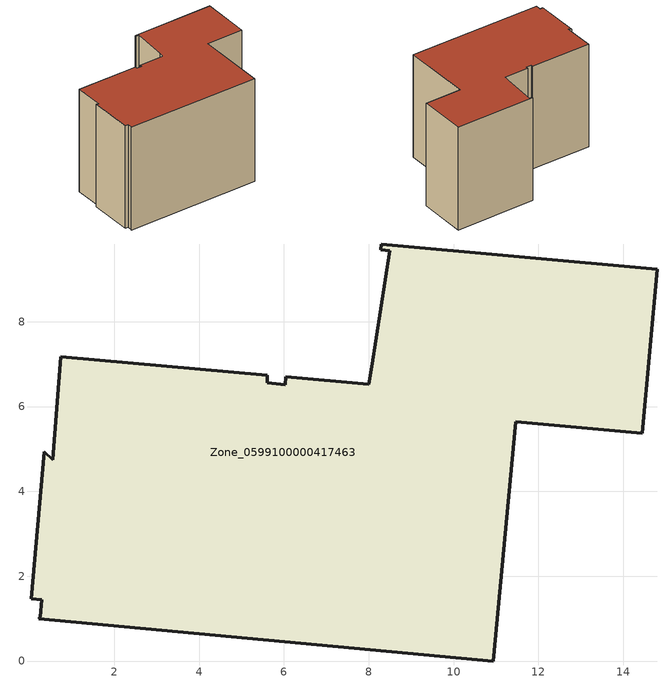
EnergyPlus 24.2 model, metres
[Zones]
Zone_0599100000417463
 floor ground (C_G): 0.26,1.05 0.29,1.44 0.04,1.47 0.35,4.93 0.55,4.75 0.74,7.18 5.61,6.74 5.61,6.56 6.03,6.51 6.05,6.7 8,6.53 8.07,6.93 8.49,9.67 8.29,9.7 8.3,9.83 14.8,9.24 14.45,5.37 11.46,5.64 10.94,0 0.22,1 z0
 wall outside (C_F): 8.3,9.83 8.29,9.7 8.49,9.67 8.07,6.93 8,6.53 6.05,6.7 6.03,6.51 5.61,6.56 5.61,6.74 0.74,7.18 0.55,4.75 0.35,4.93 0.04,1.47 0.29,1.44 0.26,1.05 0.22,1 10.94,0 11.46,5.64 14.45,5.37 14.8,9.24 8.3,9.83 z0:8.65
 roof outside (C_R): 0.22,1 10.94,0 11.46,5.64 14.45,5.37 14.8,9.24 8.3,9.83 8.29,9.7 8.49,9.67 8.07,6.93 8,6.53 6.05,6.7 6.03,6.51 5.61,6.56 5.61,6.74 0.74,7.18 0.55,4.75 0.35,4.93 0.04,1.47 0.29,1.44 0.26,1.05 z8.65
[BUILDING]
Pand.0599100000417463: North Axis=0; Terrain=City; Loads Convergence Tolerance Value=0.04; Temperature Convergence Tolerance Value=0.4; Solar Distribution=FullExterior; Maximum Number of Warmup Days=25; Minimum Number of Warmup Days=1
[Site:Location]
Rotterdam.The.Hague.AP_ZH_NLD Design_Conditions: Latitude=51.96; Longitude=4.45; Time Zone=1; Elevation=-4.5
[SITE:GROUNDTEMPERATURE:BUILDINGSURFACE]
18, 18, 18, 18, 18, 18, 18, 18, 18, 18, 18, 18
[MATERIAL] Thermal Absorptance=0.9; Solar Absorptance=0.7; Visible Absorptance=0.7
Name | Roughness | Thickness | Conductivity | Density | Specific Heat
G.TC.2006-2014 | MediumSmooth | 0.15 | 0.06 | 540 | 1210
F.TC.2006-2014 | Rough | 0.3 | 0.12 | 1920 | 840
R.TC.2006-2014 | MediumRough | 0.2 | 0.08 | 1500 | 1000
[CONSTRUCTION]
C_G: G.TC.2006-2014
C_F: F.TC.2006-2014
C_R: R.TC.2006-2014
[ZONE]
Zone_0599100000417463: Type=1; Multiplier=1; Ceiling Height=Autocalculate; Volume=Autocalculate; Floor Area=autocalculate; Part of Total Floor Area=Yes
[ZONEINFILTRATION:DESIGNFLOWRATE]
Infil_Zone_0599100000417463: Zone or ZoneList or Space or SpaceList=Zone_0599100000417463; Schedule=AlwaysOn; Design Flow Rate Calculation Method=Flow/Area; Flow Rate per Floor Area=0.0015; Constant Term Coefficient=1; Temperature Term Coefficient=0; Velocity Term Coefficient=0; Velocity Squared Term Coefficient=0
[HVACTEMPLATE:ZONE:IDEALLOADSAIRSYSTEM]
Zone_0599100000417463: Maximum Heating Supply Air Temperature=50; Minimum Cooling Supply Air Temperature=13; Maximum Heating Supply Air Humidity Ratio=0.0156; Minimum Cooling Supply Air Humidity Ratio=0.0077; Heating Limit=NoLimit; Cooling Limit=NoLimit; Dehumidification Control Type=ConstantSensibleHeatRatio; Cooling Sensible Heat Ratio=0.7; Dehumidification Setpoint=60; Humidification Control Type=None; Humidification Setpoint=30; Outdoor Air Method=None; Outdoor Air Flow Rate per Person=0.00944; Outdoor Air Flow Rate per Zone Floor Area=0; Outdoor Air Flow Rate per Zone=0; Demand Controlled Ventilation Type=None; Outdoor Air Economizer Type=NoEconomizer; Heat Recovery Type=None; Sensible Heat Recovery Effectiveness=0.7; Latent Heat Recovery Effectiveness=0.65
[ZONECONTROL:THERMOSTAT]
ThermostatControl_Zone_0599100000417463: Zone or ZoneList=Zone_0599100000417463; Control Type Schedule=DualSetpointControlType; Control 1=Thermostat_Zone_0599100000417463; Temperature Difference Between Cutout And Setpoint=0
[THERMOSTATSETPOINT:DUALSETPOINT]
Thermostat_Zone_0599100000417463: Heating Setpoint Temperature Schedule=HeatingSetpoint_Zone_0599100000417463; Cooling Setpoint Temperature Schedule=CoolingSetpoint_Zone_0599100000417463
[SCHEDULE:COMPACT]
HeatingSetpoint_Zone_0599100000417463: Through: 12/31, For: AllDays, Until: 24:00, 21
CoolingSetpoint_Zone_0599100000417463: Through: 12/31, For: AllDays, Until: 24:00, 24
DualSetpointControlType: Through: 12/31, For: AllDays, Until: 24:00, 4
AlwaysOn: Through: 12/31, For: AllDays, Until: 24:00, 1
